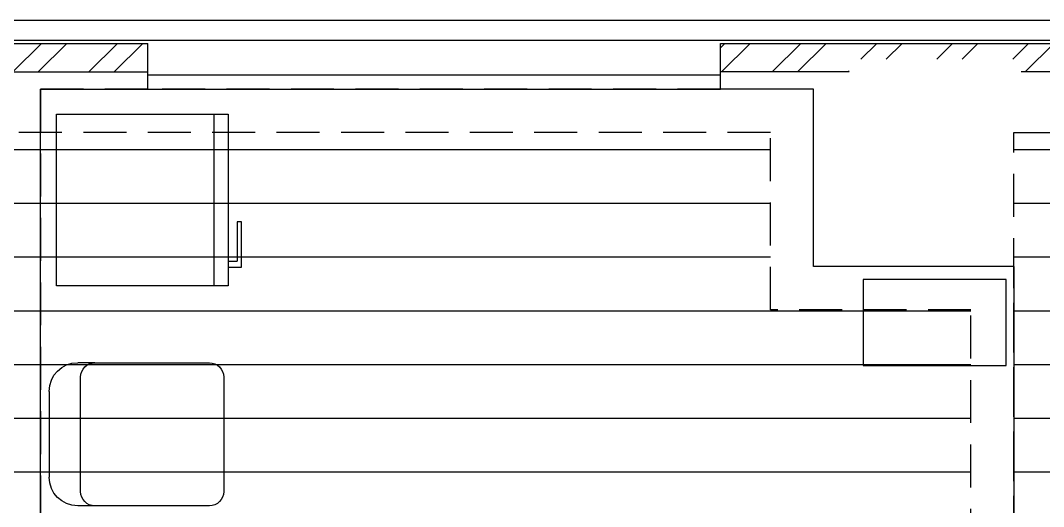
# Model space of a CAD drawing. Header units: inches. Extents: x 567115 to 582893, y 124948 to 133566.
# Drawn here: x 571382.1 to 571739.4, y 130337.8 to 130507.6 of the extents above; entities that cross this region are included whole.
import ezdxf

# ---------------------------------------------------------------- set-up
doc = ezdxf.new("R2010")
doc.units = ezdxf.units.IN
doc.header["$MEASUREMENT"] = 0
doc.linetypes.add('DASHED', pattern=[0.75, 0.5, -0.25])
for name, color, linetype in [('hatch lika', 1, 'Continuous'), ('kazeb', 15, 'Continuous'), ('khatchin', 15, 'DASHED'), ('mobl', 11, 'Continuous'), ('wall kanaf', 4, 'Continuous'), ('wall lika', 1, 'Continuous'), ('win', 1, 'Continuous')]:
    doc.layers.add(name, color=color, linetype=linetype)
pattern_1 = [(45, (15.025, 15.109), (-13.25825215, 13.25825215), []), (45, (23.864, 15.109), (-13.25825215, 13.25825215), [])]

# ---------------------------------------------------------------- blocks, each defined once
blk = doc.blocks.new('2-03')
at = {"layer": 'mobl'}
for p, q in [((-0.145, -0.31), (0.155, -0.31)), ((-0.245, -0.47), (-0.245, -0.41)), ((0.205, -0.42), (-0.195, -0.42)), ((0.255, -0.47), (0.255, -0.41)), ((-0.245, -0.47), (-0.245, -0.87)), ((0.255, -0.87), (0.255, -0.47)), ((-0.195, -0.92), (0.205, -0.92))]:
    blk.add_line(p, q, dxfattribs=at)
for centre, radius, start, end in [((-0.145, -0.41), 0.1, 90, 180), ((0.155, -0.41), 0.1, 0, 90), ((-0.195, -0.47), 0.05, 90, 180), ((0.205, -0.47), 0.05, 0, 90), ((-0.195, -0.87), 0.05, 180, 270), ((0.205, -0.87), 0.05, 270, 360)]:
    blk.add_arc(centre, radius, start, end, dxfattribs=at)
blk = doc.blocks.new('M-10')
at = {"layer": 'mobl', "linetype": 'Continuous'}
for p, q in [((-30, -64), (-30, -4)), ((-30, -4), (30, -4)), ((30, -4), (30, -64)), ((30, -59), (-30, -59)), ((30, -64), (-30, -64)), ((-23.4, -64), (-23.4, -68.66)), ((-21.4, -64), (-21.4, -67.12)), ((-7.57, -67.12), (-21.4, -67.12)), ((-7.57, -68.66), (-7.57, -67.12)), ((-23.4, -68.66), (-7.57, -68.66))]:
    blk.add_line(p, q, dxfattribs=at)

msp = doc.modelspace()

# ---------------------------------------------------------------- hatches: boundary and pattern name
at = {"layer": 'hatch lika'}
h = msp.add_hatch(dxfattribs=at)
h.set_pattern_fill('ANSI32', color=256, scale=50)
h.set_pattern_definition(pattern_1)
h.paths.add_polyline_path([(571426.59, 130499.65), (571276.59, 130499.65), (571276.59, 130489.65), (571426.59, 130489.65)])
h = msp.add_hatch(dxfattribs=at)
h.set_pattern_fill('ANSI32', color=256, scale=50)
h.set_pattern_definition(pattern_1)
h.paths.add_polyline_path([(571671.59, 130494.15), (571701.59, 130494.15), (571701.59, 130499.65), (571626.59, 130499.65), (571626.59, 130489.65), (571671.59, 130489.65)])
h.paths.add_polyline_path([(571776.59, 130499.65), (571701.59, 130499.65), (571701.59, 130494.15), (571721.59, 130494.15), (571731.59, 130494.15), (571731.59, 130489.65), (571776.59, 130489.65)])
at = {"layer": 'kazeb'}
h = msp.add_hatch(dxfattribs=at)
h.set_pattern_fill('LINE', color=256, scale=150)
edge = h.paths.add_edge_path()
edge.add_line((571644.07, 130468.54), (571029.07, 130468.54))
edge.add_line((571029.07, 130468.54), (571029.07, 129962.04))
edge.add_line((571029.07, 129962.04), (571157.57, 129962.04))
edge.add_line((571157.57, 129962.04), (571157.57, 129882.04))
edge.add_line((571157.57, 129882.04), (571447.57, 129882.04))
edge.add_line((571447.57, 129882.04), (571447.57, 129962.04))
edge.add_line((571447.57, 129962.04), (571714.07, 129962.04))
edge.add_line((571714.07, 129962.04), (571714.07, 130406.54))
edge.add_line((571714.07, 130406.54), (571644.07, 130406.54))
edge.add_line((571644.07, 130406.54), (571644.07, 130470.44))
h = msp.add_hatch(dxfattribs=at)
h.set_pattern_fill('LINE', color=256, scale=150)
h.paths.add_polyline_path([(572059.57, 129994.04), (571879.07, 129994.04), (571879.07, 129899.04), (571729.07, 129899.04), (571729.07, 130468.54), (572059.57, 130468.54)])

# ---------------------------------------------------------------- linework, layer by layer
at = {"layer": 'khatchin', "ltscale": 30}
for points in [[(571729.09, 130421.65), (571659.09, 130421.65), (571659.09, 130483.65), (571626.59, 130483.65), (571426.59, 130483.65), (571389.09, 130483.65), (571389.09, 130009.15), (571729.09, 130009.15)], [(572059.07, 129994.04), (571879.07, 129994.04), (571879.07, 129899.04), (571729.07, 129899.04), (571729.07, 130468.54), (572059.07, 130468.54)]]:
    msp.add_lwpolyline(points, close=True, dxfattribs=at)
msp.add_lwpolyline([(571644.07, 130468.54), (571029.07, 130468.54), (571029.07, 129962.04), (571157.57, 129962.04), (571157.57, 129882.04), (571447.57, 129882.04), (571447.57, 129962.04), (571714.07, 129962.04), (571714.07, 130406.54), (571644.07, 130406.54), (571644.07, 130468.54)], dxfattribs=at)
at = {"layer": 'mobl'}
msp.add_lwpolyline([(571676.37, 130417.15), (571676.37, 130387.15), (571726.37, 130387.15), (571726.37, 130417.15)], close=True, dxfattribs=at)
at = {"layer": 'wall kanaf', "color": 15}
for p, q in [((571276.59, 130489.65), (571426.59, 130489.65)), ((571426.59, 130483.65), (571426.59, 130489.65)), ((571671.59, 130489.65), (571626.59, 130489.65)), ((571626.59, 130483.65), (571626.59, 130489.65)), ((571776.59, 130489.65), (571731.59, 130489.65)), ((571389.09, 130009.15), (571389.09, 130483.65)), ((571389.09, 130483.65), (571426.59, 130483.65)), ((571659.09, 130483.65), (571626.59, 130483.65)), ((571659.09, 130421.65), (571659.09, 130483.65)), ((571729.09, 130421.65), (571659.09, 130421.65)), ((571729.09, 130421.65), (571729.09, 130009.15))]:
    msp.add_line(p, q, dxfattribs=at)
at = {"layer": 'wall lika'}
for p, q in [((571276.59, 130499.65), (571426.59, 130499.65)), ((571426.59, 130489.65), (571426.59, 130499.65)), ((571626.59, 130499.65), (571776.59, 130499.65)), ((571626.59, 130489.65), (571626.59, 130499.65))]:
    msp.add_line(p, q, dxfattribs=at)
at = {"layer": 'win', "color": 15}
for p, q in [((573026.59, 130507.65, 0), (569676.59, 130507.65, 0)), ((573026.59, 130500.65, 0), (569676.59, 130500.65, 0)), ((571426.59, 130488.65), (571626.59, 130488.65)), ((571426.59, 130483.65), (571626.59, 130483.65))]:
    msp.add_line(p, q, dxfattribs=at)

# ---------------------------------------------------------------- block references
at = {"layer": 'mobl', "rotation": 90}
msp.add_blockref('M-10', (571390.63, 130444.9), dxfattribs=at)
at = {"layer": 'mobl', "xscale": -100, "yscale": 100, "zscale": 100, "rotation": 90.00000000013343}
msp.add_blockref('2-03', (571361.09, 130363.58), dxfattribs=at)

doc.saveas('drawing.dxf')
